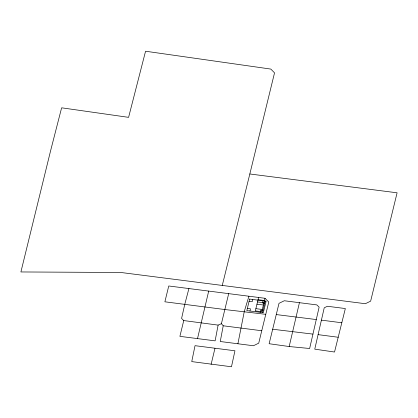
<?xml version="1.0" encoding="UTF-8"?>
<svg xmlns="http://www.w3.org/2000/svg" width="418" height="418" viewBox="0 0 418 418"><rect width="100%" height="100%" fill="white"/><g stroke="black" fill="none" stroke-linecap="round" stroke-linejoin="round"><path stroke-width="0.63" d="M237.91 343.768L244.264 311.577L248.924 296.231M228.688 293.64L221.415 323.699L223.222 325.784L220.249 341.511L253.428 345.749L258.721 343.162L268.774 302.031L265.012 298.285L168.747 285.98L164.885 301.801L224.644 309.513L265.775 314.32M188.92 288.561L184.777 304.288L181.59 318.443L183.742 320.564L179.897 336.349L197.515 338.601L208.697 291.09M312.941 334.113L319.122 307.152L316.854 304.915L284.308 300.751L279.005 303.337L269.135 343.727L289.178 346.532L309.644 348.497L312.941 334.113L272.682 329.232M318.088 334.64L314.764 349.15L334.531 352.034L345.341 308.552L327.388 306.263L324.232 307.815L318.088 334.64L338.204 337.253M289.178 346.532L299.424 302.684M211.106 364.365L214.988 348.231L234.947 350.78L231.473 366.769L191.752 361.596L195.023 345.676L214.988 348.231M249.828 173.982L274.532 72.852L270.827 69.08L145.563 51.231L128.592 117.348L61.624 107.807L50.568 150.867L20.9 271.956L120.844 272.479L365.342 303.719L370.641 301.138L397.1 192.802L249.828 173.982L222.266 285.437M249.948 311.008L250.481 308.829L247.351 308.427M252.759 299.481L252.226 301.66L249.097 301.263M258.611 297.47L255.335 310.903L261.736 311.718L265.012 298.285M260.189 312.314L260.722 310.135L262.974 310.422M263 300.788L262.467 302.972L264.719 303.259M262.441 312.601L265.252 301.075M218.123 325.11L221.415 323.699M276.261 314.571L316.28 319.551M258.063 299.706L264.463 300.521M257.519 301.948L263.92 302.763M256.971 304.184L263.371 304.999M255.879 308.662L262.279 309.482M321.416 320.136L341.804 322.769M183.742 320.564L218.107 325.11L215.124 340.858L197.515 338.601M223.222 325.784L261.762 330.748M249.63 299.084L246.819 310.611L263.319 312.716L266.13 301.185L249.63 299.084"/></g></svg>
